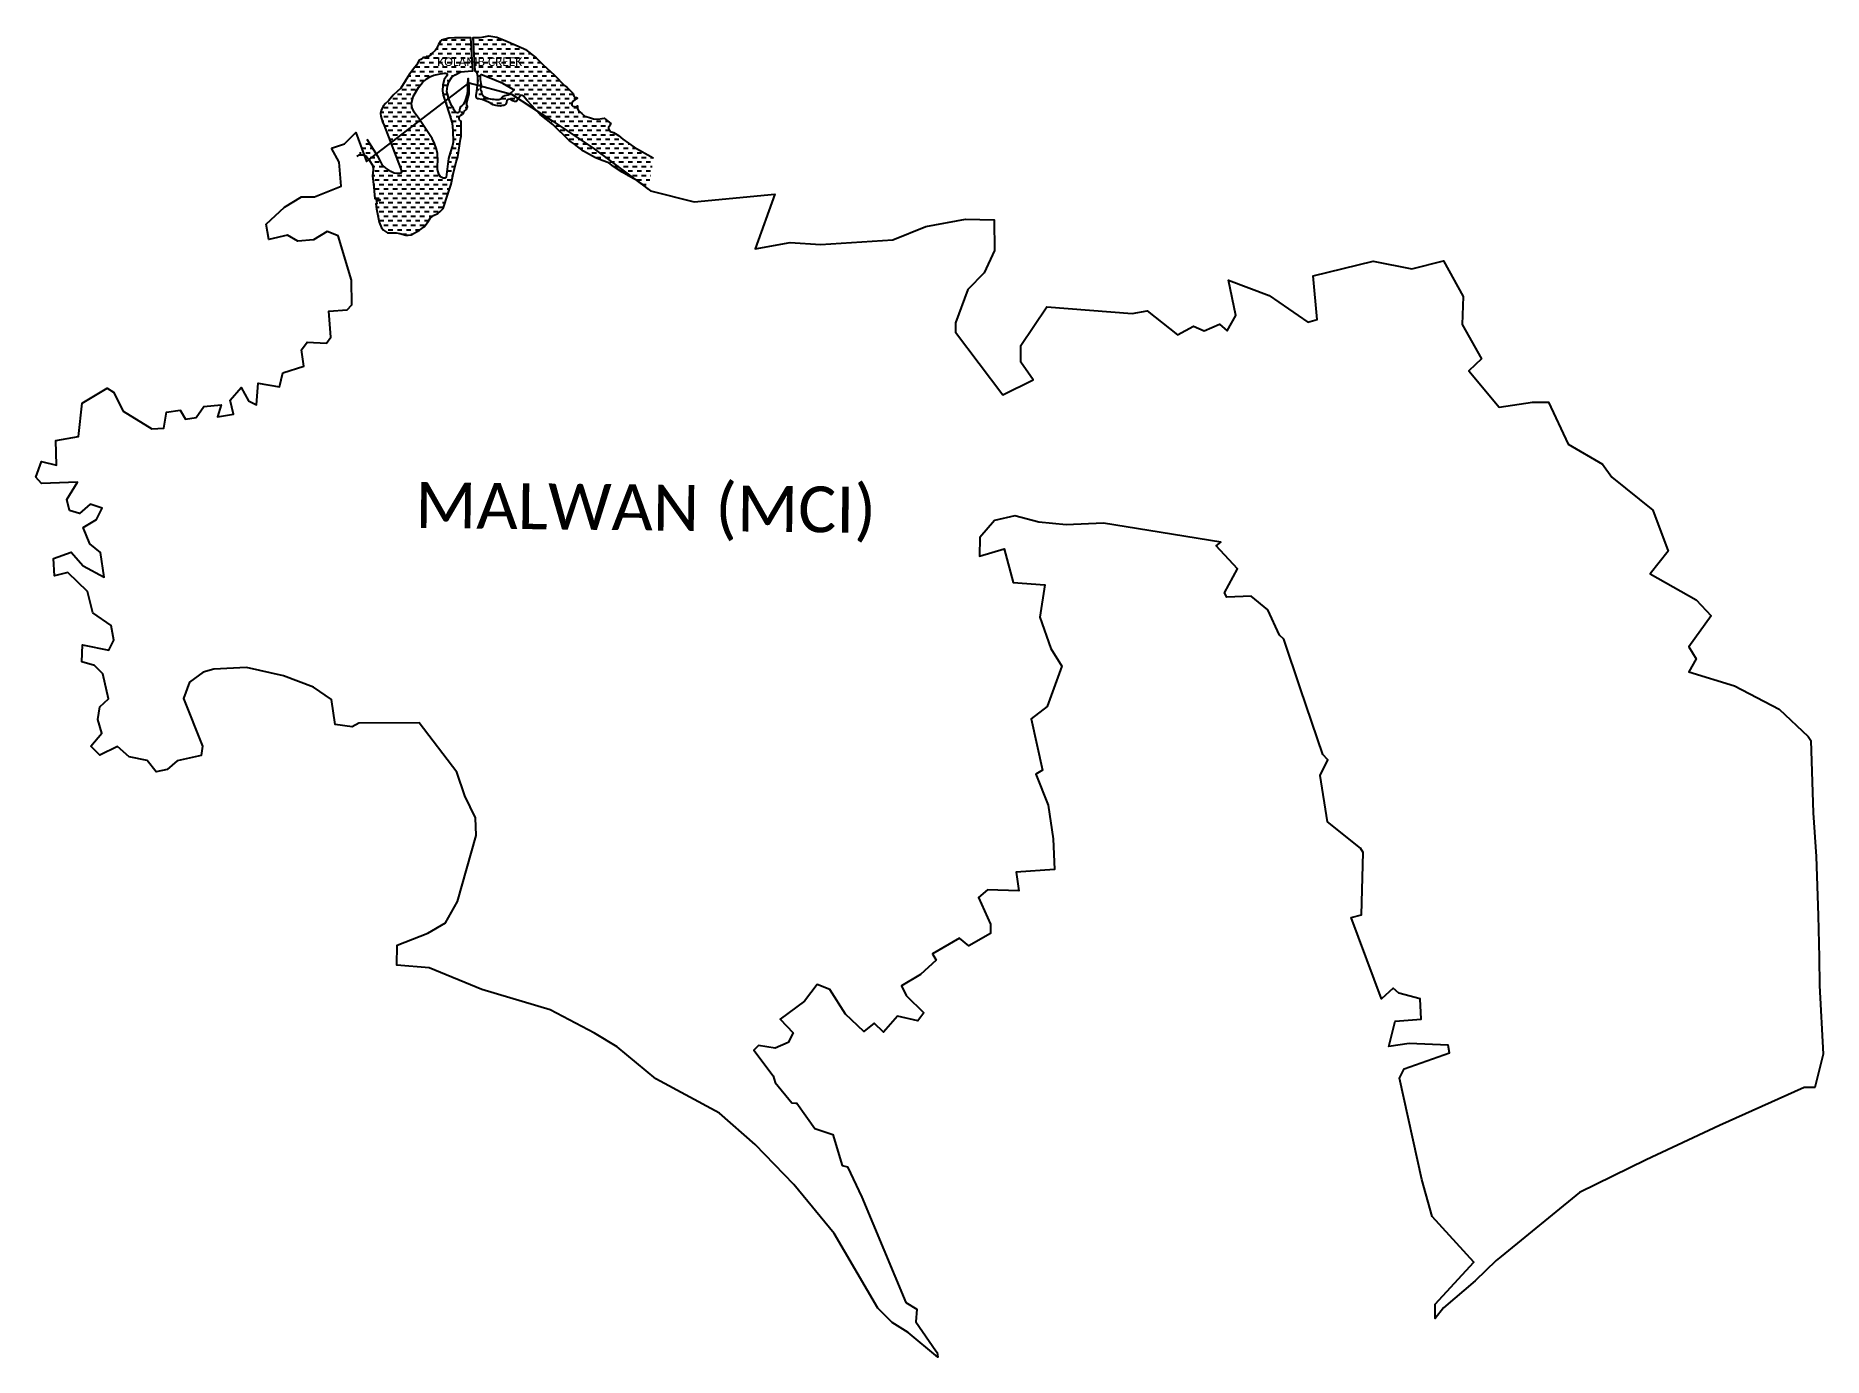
# Model space of a CAD drawing. Header units: metres. Extents: x 334693 to 340967, y 1773231 to 1777871.
import ezdxf

# ---------------------------------------------------------------- set-up
doc = ezdxf.new("R2010")
doc.units = ezdxf.units.M
doc.layers.add('CREEK', color=132, linetype='Continuous')
doc.layers.add('VILLAGE NAME', color=250, linetype='Continuous')
doc.layers.add('CREEK TEXT', color=7, linetype='Continuous', true_color=0x000000)

msp = doc.modelspace()

# ---------------------------------------------------------------- hatches: boundary and pattern name
at = {"layer": 'CREEK'}
h = msp.add_hatch(dxfattribs=at)
h.set_pattern_fill('DASH', color=256, scale=5)
h.paths.add_polyline_path([(336168.8, 1777428.9), (336174.7, 1777445.7), (336184.7, 1777507.8), (336186.2, 1777518.9), (336187.1, 1777529.8), (336186.9, 1777538.8), (336186.6, 1777562.8), (336186.6, 1777569), (336183.8, 1777572.5), (336180.8, 1777575.4), (336179.2, 1777580), (336179.7, 1777584.8), (336182, 1777589.3), (336185.9, 1777592), (336191.3, 1777596.2), (336195.6, 1777601.7), (336197.7, 1777606), (336200.5, 1777608.9), (336204.5, 1777612.4), (336206.9, 1777615.7), (336208.7, 1777620), (336208.4, 1777623.2), (336207, 1777629.2), (336207, 1777636.5), (336214.5, 1777667.8), (336214.5, 1777696.5), (336210.6, 1777720.7), (336209, 1777706.8), (336209, 1777677), (336206.4, 1777662.2), (336200.4, 1777644.5), (336194.4, 1777631.1), (336189.2, 1777625.3), (336185.7, 1777622.6), (336182.9, 1777619.6), (336181.9, 1777615.9), (336181.2, 1777611.1), (336181, 1777606.9), (336180, 1777603.7), (336177.3, 1777601.3), (336175.3, 1777600.6), (336172.2, 1777601), (336169.2, 1777602.4), (336165.5, 1777604.9), (336162.1, 1777609.9), (336159.3, 1777616.2), (336152.5, 1777626.6), (336143.9, 1777646.1), (336136.8, 1777675.2), (336139.1, 1777694), (336143.8, 1777709.7), (336153.3, 1777725.7), (336165.2, 1777734.7), (336186, 1777744.5), (336224.6, 1777748.4), (336227.3, 1777748.4), (336220.8, 1777864.5), (336187.4, 1777864.5), (336163.6, 1777864.1), (336143.6, 1777862.6), (336117.9, 1777856.2), (336114.3, 1777852.7), (336110.9, 1777846.7), (336107.1, 1777840.4), (336103, 1777833.6), (336099.5, 1777825.1), (336095.8, 1777820.1), (336082.4, 1777808.4), (336078.9, 1777806.2), (336079.6, 1777803.7), (336070, 1777797.6), (336067.4, 1777799), (336066.5, 1777798.6), (336065.2, 1777798.1), (336062.2, 1777796.6), (336055.9, 1777795.1), (336052.6, 1777794.4), (336045.4, 1777788.5), (336038.6, 1777785.3), (336029.6, 1777768.2), (336024.3, 1777760.8), (336005.4, 1777736.8), (335974.6, 1777687.2), (335948.4, 1777662.7), (335931.4, 1777643.2), (335920.5, 1777633.1), (335912.5, 1777624.1), (335908.6, 1777615.3), (335905.6, 1777608.6), (335903.9, 1777598.6), (335905.2, 1777588.5), (335910.6, 1777569.1), (335916.3, 1777556.4), (335973.5, 1777406.4), (335977, 1777395.1), (335975, 1777389.1), (335970.7, 1777387.2), (335962.1, 1777387.2), (335951.9, 1777388.9), (335939.9, 1777394.1), (335932, 1777400.2), (335921, 1777408.1), (335910.5, 1777417.3), (335903.2, 1777431.1), (335895, 1777446), (335857, 1777507.4), (335838.1, 1777471.5), (335820.5, 1777448.1), (335829, 1777453), (335831.2, 1777453.4), (335833.7, 1777453.4), (335841.1, 1777453.4), (335847.4, 1777451.5), (335853.8, 1777447.4), (335861.8, 1777438.1), (335864.1, 1777435.4), (335876.8, 1777414.5), (335877.5, 1777401), (335875.9, 1777380), (335880.2, 1777340.1), (335882.7, 1777313.3), (335883.8, 1777299.5), (335888.1, 1777300.3), (335888.8, 1777294.8), (335900.9, 1777296.6), (335901.5, 1777292.7), (335889.5, 1777290.7), (335891, 1777281.6), (335887.3, 1777281.3), (335889.8, 1777264), (335898.7, 1777216.5), (335906.5, 1777196.8), (335914.3, 1777188.1), (335927.7, 1777179.4), (335959, 1777179.4), (335971.9, 1777176.7), (335992.3, 1777171), (336001.1, 1777170.8), (336011.4, 1777172.1), (336039.8, 1777188.6), (336056.2, 1777199.8), (336068.7, 1777215), (336079, 1777231.5), (336089.7, 1777240.4), (336104.7, 1777247.7), (336112.5, 1777254.1), (336123.4, 1777264.3), (336139.9, 1777314.5), (336151.6, 1777350.5), (336158.7, 1777385.2)])
h.paths.add_polyline_path([(336104.7, 1777431.8), (336103.5, 1777457.5), (336100.5, 1777473), (336093.5, 1777492.7), (336085, 1777510.3), (336071.1, 1777531.8), (336037.9, 1777581.3), (336021.6, 1777602.7), (336014.3, 1777618.3), (336011.9, 1777633.2), (336018.1, 1777658), (336037.2, 1777689.7), (336050.6, 1777707.5), (336063.7, 1777719), (336076.6, 1777727), (336090.6, 1777733), (336101.8, 1777735.6), (336112.3, 1777737.4), (336121.3, 1777738.8), (336128.5, 1777740), (336133.7, 1777739.9), (336135.5, 1777739.3), (336136.9, 1777737.3), (336137.4, 1777734), (336136.5, 1777730.6), (336127.5, 1777717.3), (336121.9, 1777697.3), (336121.1, 1777677.9), (336123.2, 1777662.2), (336130, 1777642.2), (336145.3, 1777594.5), (336155, 1777564.4), (336157.8, 1777539), (336158.8, 1777498.1), (336156.3, 1777485.4), (336147.9, 1777460.7), (336142.2, 1777440.5), (336133.5, 1777374.5), (336129.6, 1777371.2), (336123.7, 1777371.2), (336114.4, 1777376.3), (336107.7, 1777385.4), (336103.4, 1777401.8), (336103.4, 1777416.1)], flags=16)
h.paths.add_polyline_path([(336092.2, 1777744.7), (336408.6, 1777744.7), (336408.6, 1777817.4), (336092.2, 1777817.4)], flags=9)
h = msp.add_hatch(dxfattribs=at)
h.set_pattern_fill('DASH', color=256, scale=5)
h.paths.add_polyline_path([(336721.2, 1777531.8), (336709.8, 1777535.6), (336707.2, 1777539.7), (336705, 1777543.6), (336704, 1777545.8), (336703.7, 1777547.3), (336704.1, 1777549.1), (336706.2, 1777552.4), (336708.9, 1777556.9), (336711.4, 1777563.7), (336688, 1777581.9), (336681.9, 1777581.2), (336666.4, 1777579), (336650.6, 1777579.7), (336637.2, 1777584), (336620.6, 1777589.2), (336609.7, 1777598.1), (336598.3, 1777607.9), (336595.4, 1777616), (336594.4, 1777625.7), (336587.4, 1777622.3), (336578, 1777623.8), (336575.2, 1777627.1), (336575.3, 1777631.8), (336576.7, 1777636.8), (336579.9, 1777641.4), (336585, 1777646), (336592.5, 1777649.4), (336594.2, 1777650.6), (336594.6, 1777652.2), (336593.8, 1777653.2), (336591.7, 1777654.4), (336589.2, 1777654.9), (336585.9, 1777656), (336582.6, 1777659.3), (336581.4, 1777663.2), (336579.8, 1777668.4), (336570.9, 1777678.1), (336557.8, 1777690.6), (336549, 1777697), (336514.1, 1777732.6), (336473.2, 1777770.2), (336450.2, 1777793.9), (336412, 1777823.4), (336405.1, 1777826.8), (336343.7, 1777853.7), (336311.7, 1777866.6), (336283.3, 1777871.4), (336266.7, 1777867.6), (336251.1, 1777865.8), (336228.7, 1777865), (336235.2, 1777747.1), (336241.3, 1777743.5), (336242.6, 1777740.3), (336245.2, 1777727.8), (336245.2, 1777705.1), (336242.9, 1777688.1), (336241.7, 1777676.6), (336239.6, 1777662.1), (336239.3, 1777658.3), (336240.2, 1777654.8), (336242, 1777651.7), (336245.5, 1777649.6), (336259.9, 1777647.1), (336282.7, 1777638.2), (336292.6, 1777631.9), (336298.5, 1777629), (336308.2, 1777626.4), (336315.5, 1777625), (336324.3, 1777624.6), (336332.5, 1777626.4), (336336.4, 1777626.9), (336340.1, 1777628.2), (336343.2, 1777630.8), (336345.2, 1777634.3), (336345.9, 1777638.3), (336347.4, 1777643.1), (336349.7, 1777646.6), (336352.9, 1777648), (336357.3, 1777648.2), (336361.7, 1777646.5), (336368.2, 1777643.1), (336373.8, 1777640.8), (336378.2, 1777640.5), (336382.3, 1777642.3), (336396, 1777662.5), (336400.4, 1777661.9), (336405.2, 1777658.9), (336418.4, 1777643.7), (336464.3, 1777595), (336508.5, 1777560.2), (336567.3, 1777502.8), (336584.7, 1777490.3), (336601.1, 1777477.2), (336616.1, 1777466.4), (336658.5, 1777442.9), (336681.8, 1777433.1), (336704.4, 1777425.3), (336721.8, 1777412.6), (336751.9, 1777392.3), (336790.1, 1777370.6), (336804.7, 1777363.5), (336823.7, 1777349.6), (336842.2, 1777333.6), (336852.3, 1777382.6), (336860.5, 1777442.1), (336794.2, 1777479.9), (336754.2, 1777507.8), (336738.4, 1777520.9)])
h.paths.add_polyline_path([(336371.7, 1777680.2), (336357.5, 1777667.1), (336351, 1777663.6), (336340.4, 1777662.1), (336334.3, 1777658.7), (336329.8, 1777654.7), (336325.4, 1777649.4), (336318.8, 1777647.2), (336311.8, 1777647.4), (336306.9, 1777647.9), (336301.2, 1777648.3), (336295.2, 1777648.6), (336288.7, 1777650.1), (336282.5, 1777651.4), (336269.4, 1777656.8), (336265.2, 1777659.4), (336262.2, 1777662.6), (336259.7, 1777665.8), (336258, 1777669.5), (336257.5, 1777674.2), (336255.3, 1777679.7), (336253.7, 1777682.9), (336253.4, 1777684.5), (336253.8, 1777685.9), (336255.6, 1777688.9), (336256.7, 1777692.3), (336257.1, 1777697.8), (336256, 1777703.9), (336253.1, 1777718.3), (336252.9, 1777727), (336253.3, 1777730.2), (336254.1, 1777732.6), (336255.2, 1777733.9), (336256.7, 1777734.6), (336258.4, 1777734.5), (336302.3, 1777717), (336332.4, 1777703.9), (336369.2, 1777682.2)], flags=16)
h.paths.add_polyline_path([(336092.2, 1777744.7), (336408.6, 1777744.7), (336408.6, 1777817.4), (336092.2, 1777817.4)], flags=9)

# ---------------------------------------------------------------- linework, layer by layer
at = {"color": 3}
msp.add_lwpolyline([(335731.6, 1777476.9), (335776.9, 1777491.8), (335816.5, 1777531.2), (335854.5, 1777430), (336214.7, 1777705.8), (336362.9, 1777666.1), (336506, 1777572.2), (336649.1, 1777478.2), (336851.4, 1777326.8), (337004, 1777288.3), (337288, 1777314.6), (337219, 1777122.7), (337341.5, 1777145.9), (337447.8, 1777138.9), (337701.4, 1777154.2), (337818, 1777201), (337956.1, 1777227.5), (338057.8, 1777225.5), (338058.7, 1777117.4), (338022.5, 1777038.6), (337964.3, 1776980.3), (337921.7, 1776863.5), (337921.5, 1776830.8), (338088.2, 1776610.2), (338194.3, 1776663.6), (338150.6, 1776724.9), (338150.3, 1776783.9), (338242.3, 1776919.4), (338542, 1776896.5), (338594.1, 1776905), (338700.4, 1776821.5), (338757.4, 1776851.6), (338793.9, 1776834.7), (338848.5, 1776858.4), (338875.3, 1776835), (338905.7, 1776889.5), (338880, 1777012.5), (339022.1, 1776958.7), (339158.1, 1776866), (339190.4, 1776875), (339176.5, 1777027.9), (339387, 1777079.4), (339522.7, 1777053.2), (339633.8, 1777080.5), (339702.8, 1776955.5), (339699.3, 1776857.9), (339767.6, 1776736.4), (339722.9, 1776694.8), (339829.9, 1776567.4), (339946.4, 1776585), (340002.5, 1776584.6), (340071.6, 1776437.7), (340192.9, 1776367.1), (340225.2, 1776321.5), (340369.1, 1776205.8), (340422.6, 1776060.9), (340359.8, 1775982.4), (340521.6, 1775890.7), (340573.2, 1775834.8), (340495.9, 1775725.8), (340521.5, 1775683.3), (340495.6, 1775637.5), (340655.7, 1775588.6), (340812.5, 1775507.1), (340913.8, 1775410.6), (340923.7, 1775396.9), (340932.2, 1775142.5), (340942.5, 1774988.9), (340948.8, 1774781.6), (340953.3, 1774634.9), (340953.9, 1774536), (340967.2, 1774295.7), (340938.1, 1774178.4), (340900.4, 1774178.4), (340602.5, 1774044.9), (340345.9, 1773924), (340111.1, 1773809.5), (339837, 1773584.5), (339819.6, 1773570.3), (339745.5, 1773499.4), (339633.8, 1773404.2), (339605.6, 1773366.8), (339605, 1773417.7), (339740.5, 1773565.1), (339594.6, 1773725.1), (339558.8, 1773855.1), (339480, 1774210.6), (339496.2, 1774243.6), (339654.9, 1774299.6), (339651, 1774327.2), (339514.2, 1774332.8), (339442.2, 1774321.9), (339464.2, 1774411), (339556, 1774418.6), (339552.4, 1774489.1), (339478, 1774509.3), (339457.5, 1774527.2), (339416.2, 1774489.5), (339310.2, 1774775.2), (339346.8, 1774784), (339352.7, 1775003.6), (339343.6, 1775019), (339227.5, 1775111.4), (339201.3, 1775273.7), (339228.2, 1775328.4), (339210.8, 1775347.2), (339133, 1775577.8), (339074.1, 1775752.7), (339058.2, 1775766.6), (339017.2, 1775855.8), (338959.1, 1775902.9), (338874.3, 1775900.1), (338865.6, 1775914.6), (338911.7, 1775999.5), (338837, 1776079.6), (338852.4, 1776093.2), (338599.6, 1776134.1), (338441, 1776159.7), (338310.1, 1776154.5), (338213.5, 1776163.1), (338130.3, 1776185.3), (338058.4, 1776168.9), (338007, 1776109.7), (338005.9, 1776044.3), (338091.9, 1776069.1), (338124, 1775951.2), (338235.6, 1775942.9), (338217.2, 1775830.1), (338255.6, 1775720.1), (338294.6, 1775657.1), (338242.9, 1775516.1), (338187.7, 1775472.8), (338226.8, 1775292.7), (338203.9, 1775278.3), (338247, 1775169.3), (338264.8, 1775050.8), (338268.7, 1774943.7), (338134.3, 1774933.9), (338143.4, 1774868.5), (338033.5, 1774872.7), (338002.4, 1774845.3), (338044.6, 1774751.2), (338044.5, 1774718.9), (337968.5, 1774676), (337935.7, 1774702.9), (337841.4, 1774647.6), (337853.7, 1774625.5), (337798.3, 1774575.2), (337731.9, 1774535.3), (337747.9, 1774501.7), (337810.4, 1774440.8), (337788.8, 1774412.6), (337717.9, 1774428.3), (337669.2, 1774372.5), (337636.3, 1774404), (337600.1, 1774375.2), (337535.3, 1774435.9), (337480.4, 1774522.6), (337436.1, 1774539.5), (337391.9, 1774481.4), (337306.1, 1774418.3), (337352.4, 1774369.8), (337334.4, 1774336.4), (337288.5, 1774316.7), (337230.6, 1774325.7), (337213.9, 1774309.4), (337281.4, 1774219.3), (337288.3, 1774195.4), (337347.1, 1774124.5), (337361.5, 1774122.9), (337364.4, 1774122.6), (337427.8, 1774034), (337490.5, 1774013.6), (337524.2, 1773904.7), (337542.6, 1773899.1), (337592.9, 1773793.5), (337747.5, 1773423.2), (337785.6, 1773399.3), (337782.4, 1773355.3), (337852.8, 1773253.6), (337856.8, 1773247.8), (337859.1, 1773230.8), (337755.5, 1773317.8), (337699.5, 1773352.4), (337649.4, 1773403.6), (337496.2, 1773665.5), (337354.1, 1773837.7), (337218.6, 1773977.9), (337093.6, 1774088.3), (336869.4, 1774208.1), (336734.1, 1774320.4), (336655.1, 1774369.3), (336499.5, 1774450.4), (336259.5, 1774521.8), (336074.7, 1774598.2), (335961, 1774607.5), (335962.4, 1774677.7), (336069.4, 1774720.1), (336131.1, 1774755.8), (336173.7, 1774831.6), (336239.7, 1775062.5), (336237, 1775124.5), (336199.1, 1775202.6), (336171.5, 1775285), (336039.7, 1775458.3), (335827, 1775457.4), (335804.3, 1775444.8), (335744.4, 1775452.5), (335731.2, 1775541.1), (335668.8, 1775584), (335563.1, 1775624.2), (335432.9, 1775653.4), (335318.4, 1775647.3), (335280.7, 1775637.1), (335233.5, 1775601.6), (335211.7, 1775544), (335279, 1775376.7), (335273.7, 1775344.4), (335189.9, 1775325.5), (335155.2, 1775294.4), (335116.1, 1775287), (335084.9, 1775325.9), (335021.8, 1775339.3), (334980.9, 1775375.4), (334918.2, 1775345.4), (334887.1, 1775377.2), (334925.9, 1775422.4), (334911.4, 1775469.9), (334918, 1775514.7), (334948.5, 1775543), (334929.5, 1775631), (334899.8, 1775660.1), (334854.9, 1775672.3), (334857.1, 1775732.5), (334949.7, 1775713.8), (334967.6, 1775748.9), (334958.7, 1775800.7), (334893.9, 1775844.8), (334875, 1775920.2), (334805.7, 1775986.8), (334759.8, 1775975.1), (334756.3, 1776035.3), (334817.7, 1776058.3), (334860.1, 1776009.7), (334933.3, 1775969.8), (334921.3, 1776056.5), (334883.2, 1776086.9), (334860.3, 1776144), (334906.2, 1776172.5), (334926.8, 1776211.9), (334884.7, 1776226.9), (334847.2, 1776194.3), (334812.1, 1776203.8), (334802, 1776242.9), (334840.6, 1776303.4), (334713.3, 1776299.5), (334693.5, 1776321.7), (334713.9, 1776376.4), (334765.9, 1776363), (334763.7, 1776449.7), (334843.3, 1776464.5), (334856.2, 1776580.8), (334943.8, 1776633.4), (334966.4, 1776619.6), (335000.6, 1776552.8), (335100.6, 1776490.7), (335142.6, 1776493.9), (335151.8, 1776549.9), (335200.8, 1776556), (335219.2, 1776525.4), (335257, 1776531.4), (335283.2, 1776569.4), (335344.7, 1776575.6), (335331.1, 1776533.4), (335387, 1776542.4), (335375.4, 1776591.2), (335414.1, 1776636.4), (335439.7, 1776589.1), (335467.9, 1776575.3), (335474.2, 1776651), (335548.5, 1776639.1), (335560.7, 1776688.2), (335634.6, 1776711.3), (335625.7, 1776768.6), (335646.4, 1776795.3), (335713.6, 1776791.8), (335728.8, 1776812.9), (335722.4, 1776903.9), (335786.6, 1776909.4), (335802.8, 1776925.9), (335802.1, 1777012.7), (335755.1, 1777168.2), (335715.7, 1777184.4), (335668.5, 1777155), (335612.8, 1777150.4), (335577.5, 1777170.7), (335511.5, 1777155.6), (335502.7, 1777209.3), (335566.2, 1777269.7), (335625.8, 1777305.5), (335671.3, 1777305.5), (335765.9, 1777342.9), (335758.9, 1777427.5), (335731.6, 1777476.9)], dxfattribs=at)
at = {"layer": 'CREEK', "flags": 128}
for points in [[(335820.5, 1777448.1), (335829, 1777453), (335831.2, 1777453.4), (335833.7, 1777453.4), (335841.1, 1777453.4), (335847.4, 1777451.5), (335853.8, 1777447.4), (335861.8, 1777438.1), (335864.1, 1777435.4), (335876.8, 1777414.5), (335877.5, 1777401), (335875.9, 1777380), (335880.2, 1777340.1), (335882.7, 1777313.3), (335883.8, 1777299.5), (335888.1, 1777300.3), (335888.8, 1777294.8), (335900.9, 1777296.6), (335901.5, 1777292.7), (335889.5, 1777290.7), (335891, 1777281.6), (335887.3, 1777281.3), (335889.8, 1777264), (335898.7, 1777216.5), (335906.5, 1777196.8), (335914.3, 1777188.1), (335927.7, 1777179.4), (335959, 1777179.4), (335971.9, 1777176.7), (335992.3, 1777171), (336001.1, 1777170.8), (336011.4, 1777172.1), (336039.8, 1777188.6), (336056.2, 1777199.8), (336068.7, 1777215), (336079, 1777231.5), (336089.7, 1777240.4), (336104.7, 1777247.7), (336112.5, 1777254.1), (336123.4, 1777264.3), (336139.9, 1777314.5), (336151.6, 1777350.5), (336158.7, 1777385.2), (336168.8, 1777428.9), (336174.7, 1777445.7), (336184.7, 1777507.8), (336186.2, 1777518.9), (336187.1, 1777529.8), (336186.9, 1777538.8), (336186.6, 1777562.8), (336186.6, 1777569), (336183.8, 1777572.5), (336180.8, 1777575.4), (336179.2, 1777580), (336179.7, 1777584.8), (336182, 1777589.3), (336185.9, 1777592), (336191.3, 1777596.2), (336195.6, 1777601.7), (336197.7, 1777606), (336200.5, 1777608.9), (336204.5, 1777612.4), (336206.9, 1777615.7), (336208.7, 1777620), (336208.4, 1777623.2), (336207, 1777629.2), (336207, 1777636.5), (336214.5, 1777667.8), (336214.5, 1777696.5), (336210.6, 1777720.7), (336209, 1777706.8), (336209, 1777677), (336206.4, 1777662.2), (336200.4, 1777644.5), (336194.4, 1777631.1), (336189.2, 1777625.3), (336185.7, 1777622.6), (336182.9, 1777619.6), (336181.9, 1777615.9), (336181.2, 1777611.1), (336181, 1777606.9), (336180, 1777603.7), (336177.3, 1777601.3), (336175.3, 1777600.6), (336172.2, 1777601), (336169.2, 1777602.4), (336165.5, 1777604.9), (336162.1, 1777609.9), (336159.3, 1777616.2), (336152.5, 1777626.6), (336143.9, 1777646.1), (336136.8, 1777675.2), (336139.1, 1777694), (336143.8, 1777709.7), (336153.3, 1777725.7), (336165.2, 1777734.7), (336186, 1777744.5), (336224.6, 1777748.4), (336227.3, 1777748.4), (336220.8, 1777864.5), (336187.4, 1777864.5), (336163.6, 1777864.1), (336143.6, 1777862.6), (336117.9, 1777856.2), (336114.3, 1777852.7), (336110.9, 1777846.7), (336107.1, 1777840.4), (336103, 1777833.6), (336099.5, 1777825.1), (336095.8, 1777820.1), (336082.4, 1777808.4), (336078.9, 1777806.2), (336079.6, 1777803.7), (336070, 1777797.6), (336067.4, 1777799), (336066.5, 1777798.6), (336065.2, 1777798.1), (336062.2, 1777796.6), (336055.9, 1777795.1), (336052.6, 1777794.4), (336045.4, 1777788.5), (336038.6, 1777785.3), (336029.6, 1777768.2), (336024.3, 1777760.8), (336005.4, 1777736.8), (335974.6, 1777687.2), (335948.4, 1777662.7), (335931.4, 1777643.2), (335920.5, 1777633.1), (335912.5, 1777624.1), (335908.6, 1777615.3), (335905.6, 1777608.6), (335903.9, 1777598.6), (335905.2, 1777588.5), (335910.6, 1777569.1), (335916.3, 1777556.4), (335973.5, 1777406.4), (335977, 1777395.1), (335975, 1777389.1), (335970.7, 1777387.2), (335962.1, 1777387.2), (335951.9, 1777388.9), (335939.9, 1777394.1), (335932, 1777400.2), (335921, 1777408.1), (335910.5, 1777417.3), (335903.2, 1777431.1), (335895, 1777446), (335857, 1777507.4)], [(336842.2, 1777333.6), (336823.7, 1777349.6), (336804.7, 1777363.5), (336790.1, 1777370.6), (336751.9, 1777392.3), (336721.8, 1777412.6), (336704.4, 1777425.3), (336681.8, 1777433.1), (336658.5, 1777442.9), (336616.1, 1777466.4), (336601.1, 1777477.2), (336584.7, 1777490.3), (336567.3, 1777502.8), (336508.5, 1777560.2), (336464.3, 1777595), (336418.4, 1777643.7), (336405.2, 1777658.9), (336400.4, 1777661.9), (336396, 1777662.5), (336382.3, 1777642.3), (336378.2, 1777640.5), (336373.8, 1777640.8), (336368.2, 1777643.1), (336361.7, 1777646.5), (336357.3, 1777648.2), (336352.9, 1777648), (336349.7, 1777646.6), (336347.4, 1777643.1), (336345.9, 1777638.3), (336345.2, 1777634.3), (336343.2, 1777630.8), (336340.1, 1777628.2), (336336.4, 1777626.9), (336332.5, 1777626.4), (336324.3, 1777624.6), (336315.5, 1777625), (336308.2, 1777626.4), (336298.5, 1777629), (336292.6, 1777631.9), (336282.7, 1777638.2), (336259.9, 1777647.1), (336245.5, 1777649.6), (336242, 1777651.7), (336240.2, 1777654.8), (336239.3, 1777658.3), (336239.6, 1777662.1), (336241.7, 1777676.6), (336242.9, 1777688.1), (336245.2, 1777705.1), (336245.2, 1777727.8), (336242.6, 1777740.3), (336241.3, 1777743.5), (336235.2, 1777747.1), (336235.2, 1777747.1), (336228.7, 1777865), (336251.1, 1777865.8), (336266.7, 1777867.6), (336283.3, 1777871.4), (336311.7, 1777866.6), (336343.7, 1777853.7), (336405.1, 1777826.8), (336412, 1777823.4), (336450.2, 1777793.9), (336473.2, 1777770.2), (336514.1, 1777732.6), (336549, 1777697), (336557.8, 1777690.6), (336570.9, 1777678.1), (336579.8, 1777668.4), (336581.4, 1777663.2), (336582.6, 1777659.3), (336585.9, 1777656), (336589.2, 1777654.9), (336591.7, 1777654.4), (336593.8, 1777653.2), (336594.6, 1777652.2), (336594.2, 1777650.6), (336592.5, 1777649.4), (336585, 1777646), (336579.9, 1777641.4), (336576.7, 1777636.8), (336575.3, 1777631.8), (336575.2, 1777627.1), (336578, 1777623.8), (336587.4, 1777622.3), (336594.4, 1777625.7), (336595.4, 1777616), (336598.3, 1777607.9), (336609.7, 1777598.1), (336620.6, 1777589.2), (336637.2, 1777584), (336650.6, 1777579.7), (336666.4, 1777579), (336681.9, 1777581.2), (336688, 1777581.9), (336711.4, 1777563.7), (336708.9, 1777556.9), (336706.2, 1777552.4), (336704.1, 1777549.1), (336703.7, 1777547.3), (336704, 1777545.8), (336705, 1777543.6), (336707.2, 1777539.7), (336709.8, 1777535.6), (336721.2, 1777531.8), (336738.4, 1777520.9), (336754.2, 1777507.8), (336794.2, 1777479.9), (336860.5, 1777442.1), (336860.5, 1777442.1)]]:
    msp.add_lwpolyline(points, dxfattribs=at)
at = {"layer": 'CREEK'}
msp.add_lwpolyline([(336142.2, 1777440.5), (336133.5, 1777374.5), (336129.6, 1777371.2), (336123.7, 1777371.2), (336114.4, 1777376.3), (336107.7, 1777385.4), (336103.4, 1777401.8), (336103.4, 1777416.1), (336104.7, 1777431.8), (336103.5, 1777457.5), (336100.5, 1777473), (336093.5, 1777492.7), (336085, 1777510.3), (336071.1, 1777531.8), (336037.9, 1777581.3), (336021.6, 1777602.7), (336014.3, 1777618.3), (336011.9, 1777633.2), (336018.1, 1777658), (336037.2, 1777689.7), (336050.6, 1777707.5), (336063.7, 1777719), (336076.6, 1777727), (336090.6, 1777733), (336101.8, 1777735.6), (336112.3, 1777737.4), (336121.3, 1777738.8), (336128.5, 1777740), (336133.7, 1777739.9), (336135.5, 1777739.3), (336136.9, 1777737.3), (336137.4, 1777734), (336136.5, 1777730.6), (336127.5, 1777717.3), (336121.9, 1777697.3), (336121.1, 1777677.9), (336123.2, 1777662.2), (336130, 1777642.2), (336145.3, 1777594.5), (336155, 1777564.4), (336157.8, 1777539), (336158.8, 1777498.1), (336156.3, 1777485.4), (336147.9, 1777460.7), (336142.2, 1777440.5)], dxfattribs=at)
msp.add_lwpolyline([(336371.7, 1777680.2), (336369.2, 1777682.2), (336332.4, 1777703.9), (336302.3, 1777717), (336258.4, 1777734.5), (336256.7, 1777734.6), (336255.2, 1777733.9), (336254.1, 1777732.6), (336253.3, 1777730.2), (336252.9, 1777727), (336253.1, 1777718.3), (336256, 1777703.9), (336257.1, 1777697.8), (336256.7, 1777692.3), (336255.6, 1777688.9), (336253.8, 1777685.9), (336253.4, 1777684.5), (336253.7, 1777682.9), (336255.3, 1777679.7), (336257.5, 1777674.2), (336258, 1777669.5), (336259.7, 1777665.8), (336262.2, 1777662.6), (336265.2, 1777659.4), (336269.4, 1777656.8), (336282.5, 1777651.4), (336288.7, 1777650.1), (336295.2, 1777648.6), (336301.2, 1777648.3), (336306.9, 1777647.9), (336311.8, 1777647.4), (336318.8, 1777647.2), (336325.4, 1777649.4), (336329.8, 1777654.7), (336334.3, 1777658.7), (336340.4, 1777662.1), (336351, 1777663.6), (336357.5, 1777667.1)], close=True, dxfattribs=at)

# ---------------------------------------------------------------- texts
at = {"layer": 'CREEK TEXT', "insert": (335957.9, 1777795.2), "char_height": 30, "attachment_point": 1}
msp.add_mtext_dynamic_manual_height_columns('\\pxqc;{\\fCalibri|b0|i0|c0|p34;KOLAMB CREEK}', width=587.816, gutter_width=1, heights=[0], dxfattribs=at)
at = {"layer": 'VILLAGE NAME', "insert": (336026.4, 1776304.3), "char_height": 161.109, "attachment_point": 1, "rotation": 359.37415}
msp.add_mtext_dynamic_manual_height_columns('{\\fCalibri|b0|i0|c0|p34;MALWAN (MCI)}', width=1896.868, gutter_width=805.5, heights=[0], dxfattribs=at)

doc.saveas('drawing.dxf')
